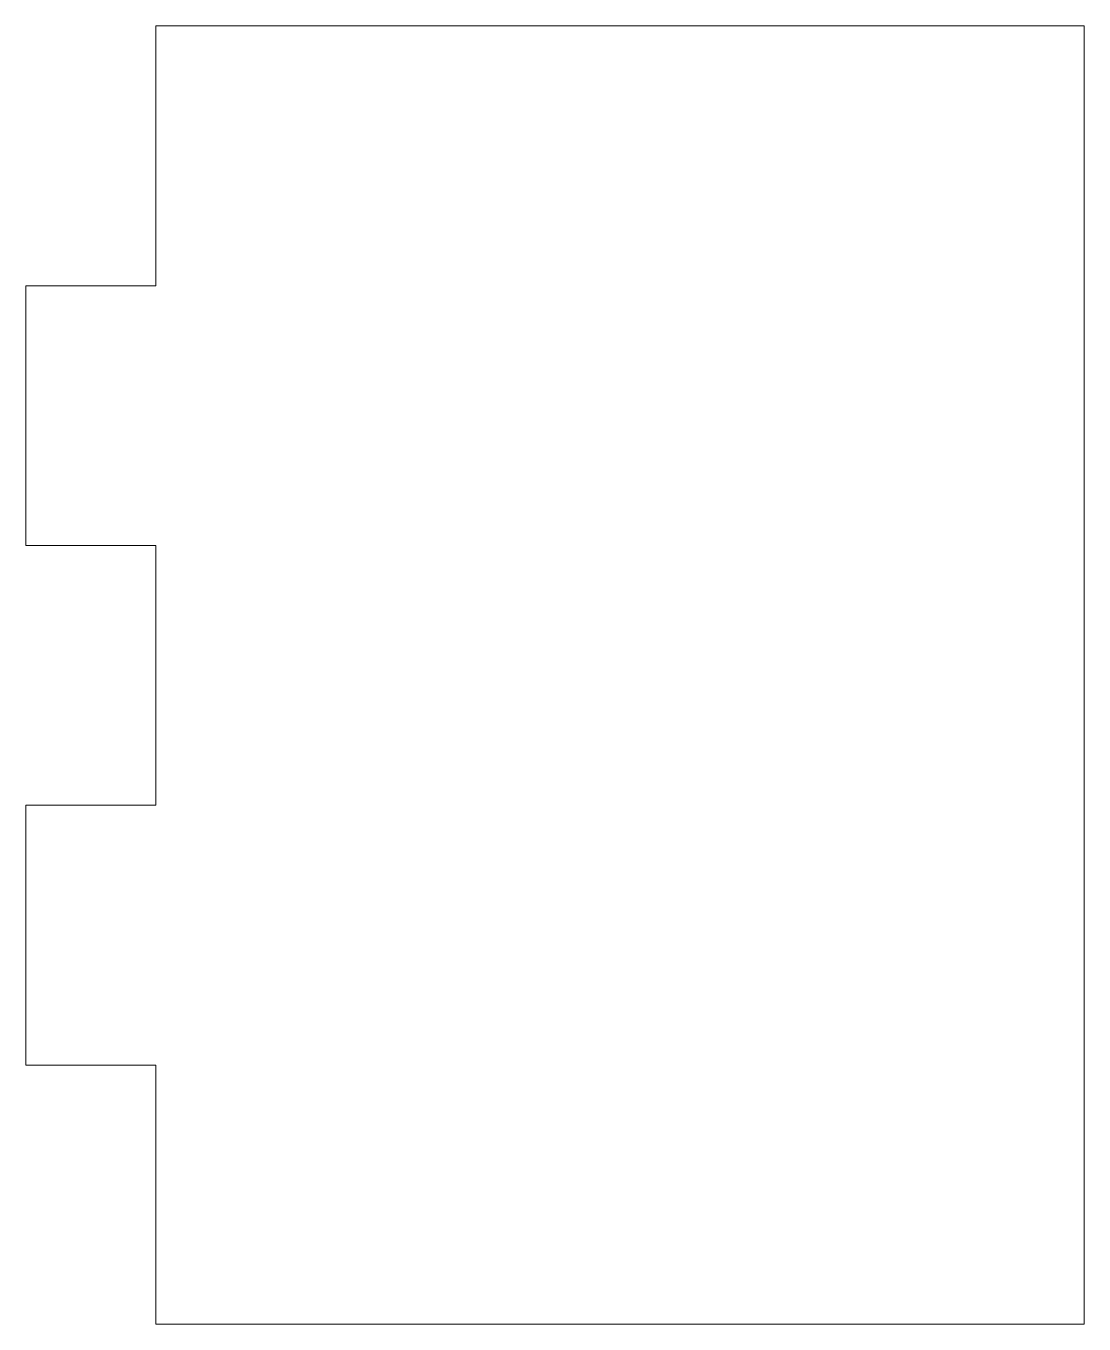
# Model space of a CAD drawing. Header units: millimetres. Extents: x 305 to 428, y -25 to 125.
import ezdxf

# ---------------------------------------------------------------- set-up
doc = ezdxf.new("R2010")
doc.units = ezdxf.units.MM

msp = doc.modelspace()

# ---------------------------------------------------------------- linework, layer by layer
at = {"color": 7, "linetype": 'Continuous', "lineweight": 15}
for p, q in [((320.45, 124.7), (320.45, 94.7)), ((427.65, 124.7), (320.45, 124.7)), ((427.65, -25.22), (427.65, 124.7)), ((305.45, 94.7), (305.45, 64.7)), ((320.45, 94.7), (305.45, 94.7)), ((305.45, 64.7), (320.45, 64.7)), ((320.45, 64.7), (320.45, 34.7)), ((305.45, 34.7), (305.45, 4.7)), ((320.45, 34.7), (305.45, 34.7)), ((305.45, 4.7), (320.45, 4.7)), ((320.45, 4.7), (320.45, -25.22)), ((320.45, -25.22), (427.65, -25.22))]:
    msp.add_line(p, q, dxfattribs=at)

doc.saveas('drawing.dxf')
